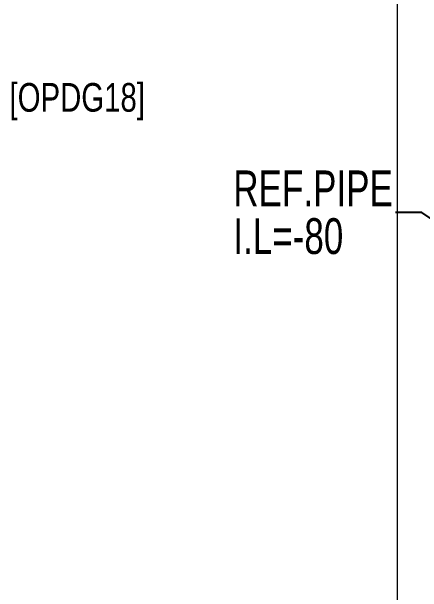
# Model space of a CAD drawing. Header units: millimetres. Extents: x -160614 to 59925, y -157025 to 0.
# Drawn here: x -127837 to -126690, y -113024 to -111402 of the extents above; entities that cross this region are included whole.
import ezdxf
from ezdxf import colors
from ezdxf.entities.mleader import LeaderData, LeaderLine
from ezdxf.math import Vec2, Vec3

# ---------------------------------------------------------------- set-up
doc = ezdxf.new("R2010")
doc.units = ezdxf.units.MM
doc.header["$LTSCALE"] = 8
doc.layers.get('0').update_dxf_attribs({"color": 9, "lineweight": 5})
for name, color, linetype, lineweight in [('72_EGR_BASE_TEXT', 9, 'Continuous', 5), ('72_EGR_EQP_TAG', 9, 'Continuous', 5), ('Walls', 9, 'Continuous', 5)]:
    doc.layers.add(name, color=color, linetype=linetype, lineweight=lineweight)
doc.layers.add('M-TEXT-RP', color=7, linetype='Continuous')
doc.layers.get('0').off()
doc.layers.get('0').freeze()
doc.styles.add('LEROY100', font='arial.ttf', dxfattribs={"width": 0.7})
doc.styles.add('X3G_ENTITY_225144', font='swisscl.ttf', dxfattribs={"height": 200})

# ---------------------------------------------------------------- blocks, each defined once
blk = doc.blocks.new('GF1')
at = {"layer": 'Walls', "color": 9}
blk.add_line((-126759.6, -113152.6), (-126759.6, -110532.6), dxfattribs=at)
at = {"layer": '72_EGR_BASE_TEXT', "color": 9, "insert": (-127653.8, -111601.1), "char_height": 80, "attachment_point": 2, "style": 'X3G_ENTITY_225144'}
blk.add_mtext('[OPDG18]', dxfattribs=at)
blk = doc.blocks.new('_Origin')
at = {"color": 0, "linetype": 'ByBlock', "lineweight": -2}
blk.add_line((0, 0), (-1, 0), dxfattribs=at)
blk.add_circle((0, 0), 0.5, dxfattribs=at)

msp = doc.modelspace()

# ---------------------------------------------------------------- block references
at = {"layer": '72_EGR_EQP_TAG'}
msp.add_blockref('GF1', (0, 0), dxfattribs=at)

# ---------------------------------------------------------------- leaders
at = {"layer": 'M-TEXT-RP', "lineweight": 15}
ml = msp.add_multileader_mtext('Standard', dxfattribs=at)
ml.set_content('\\A1;REF.PIPE{\\H0.99997x;\\P\\A0;\\H1.00003x;\\C1;I.L=-80}', color=256, style='LEROY100')
ml.set_leader_properties()
ml.set_arrow_properties(name='ORIGIN')
ml.build(insert=Vec2(0, 0))
ml.multileader.update_dxf_attribs({"text_left_attachment_type": 2, "text_right_attachment_type": 2, "dogleg_length": 277.5, "arrow_head_size": 50})
ctx = ml.context
ctx.base_point, ctx.char_height, ctx.arrow_head_size, ctx.landing_gap_size, ctx.plane_origin = Vec3(-127237.8, -111963.1), 100, 50, 20, Vec3(-126254.2, -108435.7)
ctx.left_attachment, ctx.right_attachment = 2, 2
notes = []
notes.append((ctx, [(1, (1, 1, 0), (-126690.8, -111963.1), (-1, 0), 74.3, [(0, [(-126125.6, -112342.4)], 0, [])])]))
ctx.mtext.insert, ctx.mtext.width, ctx.mtext.line_spacing_factor, ctx.mtext.flow_direction = Vec3(-127217.8, -111845.4), 43.984, 0.8, 5
for ctx, leaders in notes:
    for number, flags, end, landing, length, lines in leaders:
        leader = LeaderData()
        leader.index, (leader.has_last_leader_line, leader.has_dogleg_vector, leader.attachment_direction) = number, flags
        leader.last_leader_point, leader.dogleg_vector, leader.dogleg_length = Vec3(end), Vec3(landing), length
        for number, points, colour, breaks in lines:
            line = LeaderLine()
            line.index, line.vertices, line.color, line.breaks = number, Vec3.list(points), colors.encode_raw_color(colour), breaks
            leader.lines.append(line)
        ctx.leaders.append(leader)

doc.saveas('drawing.dxf')
